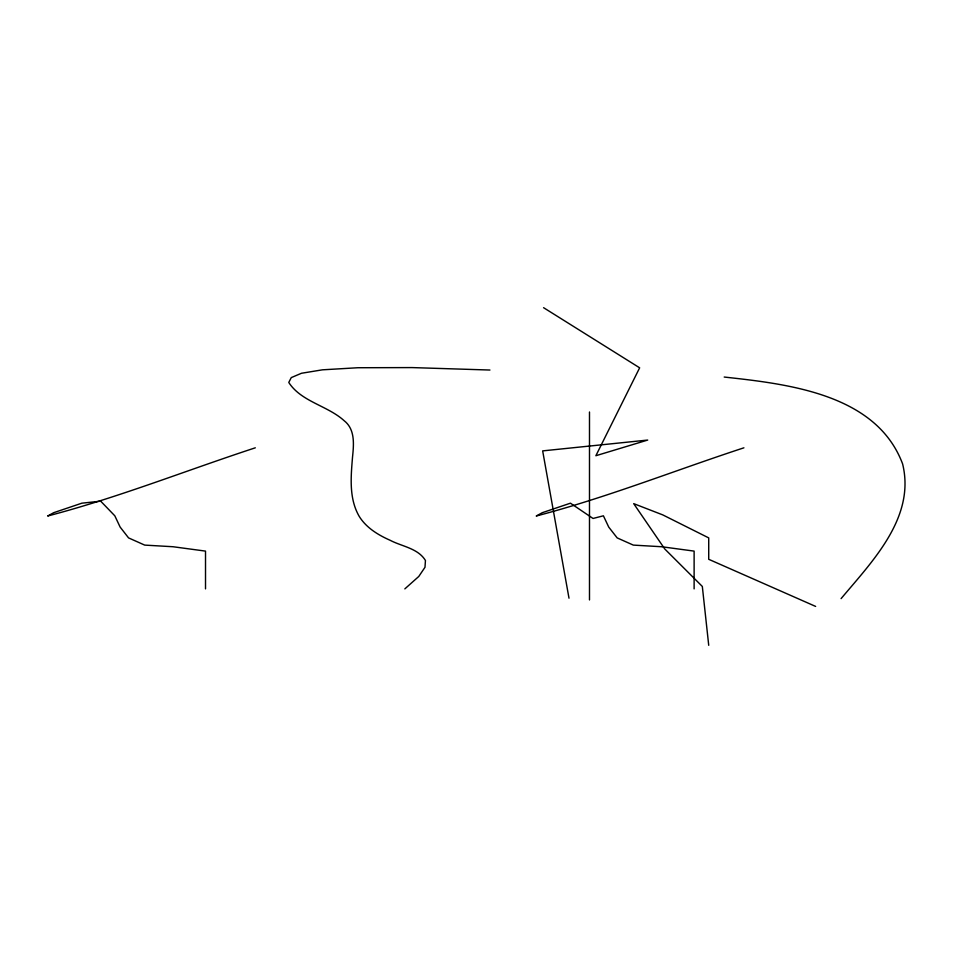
<?xml version="1.0" encoding="UTF-8"?>
<svg xmlns="http://www.w3.org/2000/svg" width="953" height="953" viewBox="0 0 953 953"><rect width="100%" height="100%" fill="white"/><g stroke="black" fill="none" stroke-linecap="round" stroke-linejoin="round"><path stroke-width="1.43" d="M841.094 598.615C872.495 561.114 915.69 517.419 902.61 463.92C876.438 393.982 788.155 384.047 724.197 377.043M404.834 588.883L418.784 576.458L424.99 567.285L425.443 560.471C417.974 548.249 401.987 546.51 390.146 540.291C378.115 534.967 366.202 527.759 359.162 516.288C348.822 498.359 350.918 476.857 352.527 457.083C353.789 444.658 355.326 429.422 344.188 420.738C327.498 405.573 301.291 401.821 288.771 382.463L291.261 377.602L301.47 373.266L322.459 369.824L357.875 367.739L412.03 367.584L489.949 370.038M255.309 447.815C186.121 470.472 118.16 497.609 47.65 516.014L53.702 512.69L81.851 503.184L100.696 501.171L114.813 515.811L120.138 527.08L128.56 537.897L144.713 545.104L173.029 546.736L205.514 551.108L205.514 588.883M743.912 447.815C674.712 470.472 606.751 497.609 536.241 516.014L542.293 512.69L570.442 503.184L593.04 518.468L603.404 515.811L608.729 527.08L617.163 537.897L633.316 545.104L661.62 546.736L694.118 551.108L694.118 588.883M815.637 606.418L708.722 559.304L708.722 537.897L662.788 514.906L633.697 503.637L664.777 548.988L702.325 586.452L708.722 645.312M543.579 307.688L639.642 367.822L595.875 455.725L647.706 440.06L542.662 450.888L569.001 598.198M589.49 411.994L589.49 599.949"/></g></svg>
